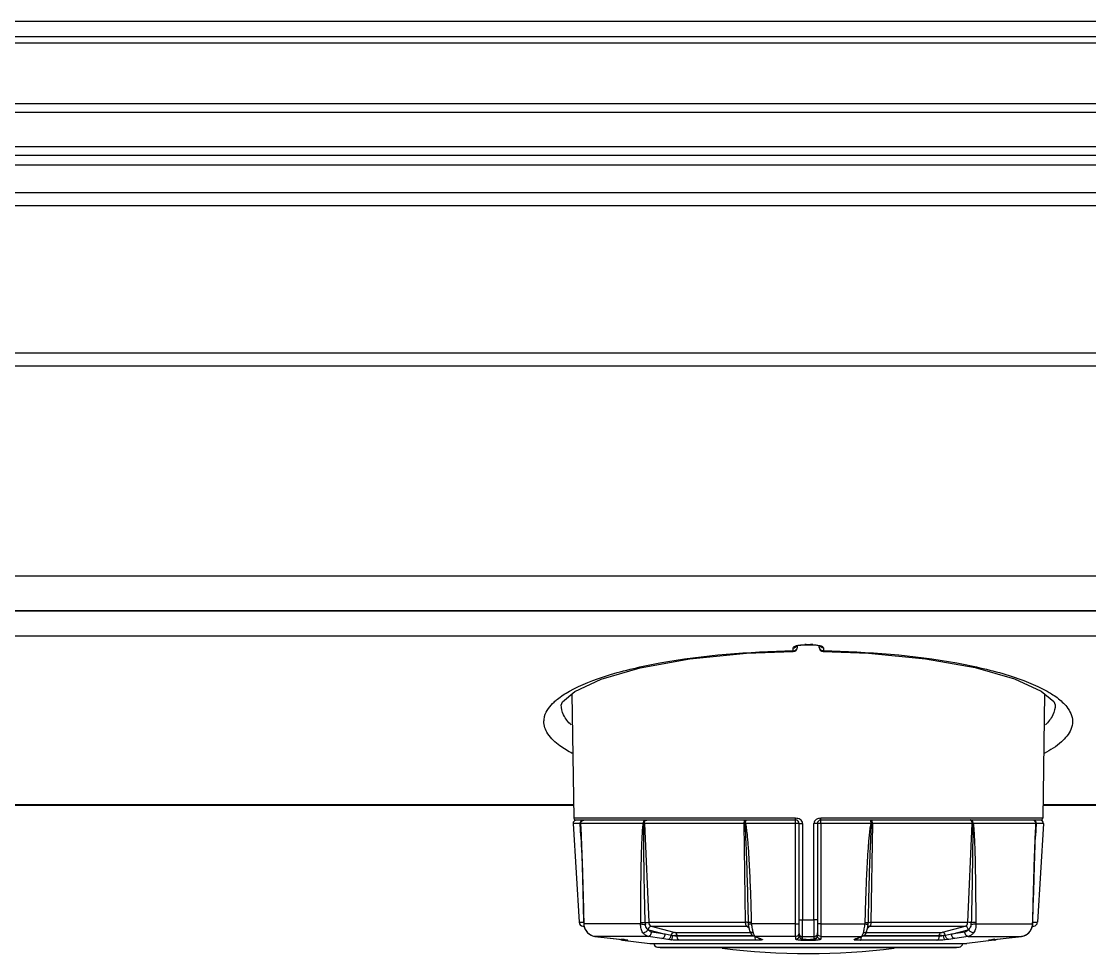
# Model space of a CAD drawing. Header units: millimetres. Extents: x -1686 to 4120, y -1850 to 2563.
# Drawn here: x 464.5 to 587.9, y -1829 to -1721.4 of the extents above; entities that cross this region are included whole.
import ezdxf

# ---------------------------------------------------------------- set-up
doc = ezdxf.new("R2010")
doc.units = ezdxf.units.MM
doc.header["$LTSCALE"] = 65.395
doc.layers.get('0').update_dxf_attribs({"linetype": 'CONTINUOUS'})
doc.layers.add('ASSI', color=7, linetype='CONTINUOUS')
doc.layers.add('GEOM', color=7, linetype='CONTINUOUS')

msp = doc.modelspace()

# ---------------------------------------------------------------- linework, layer by layer
at = {"linetype": 'Continuous'}
for p, q in [((62.98, -1723.84), (787.78, -1723.84)), ((47.69, -1741.1), (805.88, -1741.1)), ((47.78, -1742.6), (805.78, -1742.6)), ((47.78, -1759.6), (805.78, -1759.6)), ((47.78, -1761.1), (805.78, -1761.1)), ((805.28, -1785.4), (48.28, -1785.4)), ((805.28, -1789.4), (48.28, -1789.4))]:
    msp.add_line(p, q, dxfattribs=at)
at = {"layer": 'ASSI', "linetype": 'Continuous'}
for p, q in [((537.97, -1828.23), (538.28, -1828.27)), ((572.79, -1828.23), (572.48, -1828.27))]:
    msp.add_line(p, q, dxfattribs=at)
msp.add_arc((555.38, -1748.98), 80, 262.8664, 277.1336, dxfattribs=at)
at = {"layer": 'GEOM', "linetype": 'Continuous'}
for p, q in [((853.88, -1721.35), (35.08, -1721.35)), ((853.88, -1723.15), (35.08, -1723.15)), ((102.53, -1730.85), (768.32, -1730.85)), ((102.53, -1731.85), (768.32, -1731.85)), ((768.32, -1735.85), (102.53, -1735.85)), ((768.32, -1736.85), (102.53, -1736.85)), ((768.32, -1737.95), (102.53, -1737.95)), ((806.39, -1789.44), (47.17, -1789.44)), ((729.38, -1792.31), (121.38, -1792.31)), ((554.99, -1793.32), (555.13, -1793.32)), ((555.13, -1793.3), (555.63, -1793.3)), ((555.13, -1793.3), (555.13, -1793.32)), ((555.13, -1793.32), (555.63, -1793.32)), ((555.63, -1793.3), (555.63, -1793.32)), ((553.63, -1794.02), (553.63, -1793.68)), ((554.01, -1793.47), (554.19, -1793.41)), ((554.01, -1793.48), (554.01, -1793.47)), ((554.13, -1793.59), (554.13, -1793.43)), ((556.63, -1793.59), (556.63, -1793.38)), ((557.13, -1793.68), (557.13, -1794.02)), ((528.09, -1798.99), (528.3, -1813.35)), ((582.67, -1799), (582.46, -1813.35)), ((528.27, -1811.79), (452.49, -1811.79)), ((661.16, -1811.79), (582.49, -1811.79)), ((528.27, -1811.89), (452.48, -1811.89)), ((661.16, -1811.89), (582.48, -1811.89)), ((529.06, -1813.97), (528.23, -1813.97)), ((528.23, -1813.97), (528.93, -1825.36)), ((553.92, -1813.35), (528.3, -1813.35)), ((553.93, -1813.55), (528.5, -1813.55)), ((529.14, -1815.42), (529.06, -1813.97)), ((536.33, -1813.96), (529.08, -1813.96)), ((547.97, -1813.97), (536.47, -1813.97)), ((536.47, -1813.97), (536.96, -1825.36)), ((548.15, -1825.36), (547.97, -1813.97)), ((553.91, -1813.96), (548.13, -1813.96)), ((553.91, -1825.54), (553.91, -1813.96)), ((554.33, -1826.91), (554.33, -1813.95)), ((554.72, -1813.96), (554.72, -1825.08)), ((556.04, -1825.08), (556.04, -1813.96)), ((556.43, -1813.95), (556.43, -1826.91)), ((582.26, -1813.55), (556.83, -1813.55)), ((582.46, -1813.35), (556.84, -1813.35)), ((562.63, -1813.96), (556.85, -1813.96)), ((556.85, -1813.96), (556.85, -1825.54)), ((562.79, -1813.97), (562.6, -1825.36)), ((574.29, -1813.97), (562.79, -1813.97)), ((573.8, -1825.36), (574.29, -1813.97)), ((581.67, -1813.96), (574.42, -1813.96)), ((581.7, -1813.97), (581.61, -1815.42)), ((582.53, -1813.97), (581.7, -1813.97)), ((582.53, -1813.97), (581.83, -1825.36)), ((581.31, -1825.39), (581.36, -1823.54)), ((528.93, -1825.36), (529.44, -1825.36)), ((529.46, -1825.37), (529.44, -1825.37)), ((529.44, -1825.37), (529.45, -1825.52)), ((536.96, -1825.36), (548.15, -1825.36)), ((554.72, -1825.08), (555.38, -1825.08)), ((555.38, -1825.08), (556.04, -1825.08)), ((562.6, -1825.36), (573.8, -1825.36)), ((581.3, -1825.37), (581.31, -1825.37)), ((581.31, -1825.36), (581.83, -1825.36)), ((581.31, -1825.53), (581.31, -1825.39)), ((529.34, -1825.82), (529.5, -1825.82)), ((529.34, -1825.82), (529.51, -1825.85)), ((529.45, -1825.52), (529.45, -1825.57)), ((529.47, -1825.54), (529.45, -1825.57)), ((536.03, -1825.54), (529.47, -1825.54)), ((529.51, -1825.85), (529.54, -1825.94)), ((529.59, -1826.1), (529.59, -1826.11)), ((529.76, -1826.4), (529.9, -1826.56)), ((529.92, -1826.57), (529.9, -1826.56)), ((536.92, -1826.22), (538.86, -1826.72)), ((537.25, -1825.82), (548.25, -1825.82)), ((537.25, -1825.82), (539.87, -1826.51)), ((538.86, -1826.72), (537.3, -1826.48)), ((540.01, -1826.53), (548.68, -1826.53)), ((548.41, -1825.93), (548.25, -1825.82)), ((548.43, -1825.95), (548.41, -1825.93)), ((548.5, -1826), (548.43, -1825.95)), ((548.45, -1825.61), (548.49, -1825.82)), ((548.47, -1825.89), (548.47, -1825.89)), ((548.47, -1825.89), (548.51, -1825.93)), ((548.49, -1825.82), (548.51, -1825.92)), ((548.49, -1825.82), (548.49, -1825.82)), ((548.54, -1826.02), (548.5, -1826)), ((548.52, -1825.94), (548.53, -1825.95)), ((548.61, -1826.34), (548.61, -1826.34)), ((553.91, -1825.54), (548.82, -1825.54)), ((556.85, -1825.54), (561.94, -1825.54)), ((562.08, -1826.53), (570.75, -1826.53)), ((562.15, -1826.34), (562.15, -1826.34)), ((562.28, -1825.98), (562.22, -1826.02)), ((562.25, -1825.93), (562.27, -1825.81)), ((562.27, -1825.81), (562.31, -1825.61)), ((562.27, -1825.82), (562.27, -1825.81)), ((562.33, -1825.95), (562.28, -1825.98)), ((562.29, -1825.89), (562.29, -1825.89)), ((562.35, -1825.93), (562.33, -1825.95)), ((562.5, -1825.82), (562.35, -1825.93)), ((562.5, -1825.82), (573.51, -1825.82)), ((570.89, -1826.51), (573.51, -1825.82)), ((571.9, -1826.72), (573.84, -1826.22)), ((573.46, -1826.48), (571.9, -1826.72)), ((574.73, -1825.54), (581.29, -1825.54)), ((580.64, -1826.74), (580.86, -1826.56)), ((580.84, -1826.57), (580.86, -1826.56)), ((580.86, -1826.56), (580.99, -1826.4)), ((581.42, -1825.82), (581.25, -1825.85)), ((581.26, -1825.82), (581.42, -1825.82)), ((581.29, -1825.54), (581.31, -1825.57)), ((581.31, -1825.57), (581.31, -1825.53)), ((536.9, -1826.98), (530.75, -1826.98)), ((530.75, -1826.98), (530.75, -1826.98)), ((530.75, -1826.98), (532.89, -1827.22)), ((532.89, -1827.22), (532.89, -1827.22)), ((532.89, -1827.22), (533.83, -1827.33)), ((533.83, -1827.33), (533.83, -1827.33)), ((534.53, -1827.44), (533.92, -1827.44)), ((533.92, -1827.44), (537.08, -1827.79)), ((534.16, -1827.37), (534.23, -1827.38)), ((534.25, -1827.38), (534.23, -1827.38)), ((534.23, -1827.38), (534.32, -1827.39)), ((534.23, -1827.38), (534.25, -1827.38)), ((534.32, -1827.39), (534.38, -1827.4)), ((534.38, -1827.4), (534.43, -1827.41)), ((534.43, -1827.41), (534.46, -1827.41)), ((534.46, -1827.41), (534.48, -1827.42)), ((538.47, -1827.22), (536.9, -1826.98)), ((537.08, -1827.79), (573.68, -1827.79)), ((539.16, -1827.33), (538.47, -1827.22)), ((539.54, -1826.87), (538.86, -1826.72)), ((540.24, -1826.9), (548.98, -1826.9)), ((540.24, -1826.9), (540.24, -1826.97)), ((549.13, -1826.97), (540.24, -1826.97)), ((549.36, -1827.44), (540.55, -1827.44)), ((549.23, -1826.98), (549.05, -1826.94)), ((549.62, -1827.18), (549.05, -1826.94)), ((553.93, -1826.98), (549.23, -1826.98)), ((549.23, -1826.98), (549.52, -1827.1)), ((549.52, -1827.1), (549.63, -1827.15)), ((549.8, -1827.22), (549.62, -1827.18)), ((549.62, -1827.18), (549.79, -1827.26)), ((549.63, -1827.15), (549.8, -1827.22)), ((549.79, -1827.26), (549.86, -1827.29)), ((550.05, -1827.33), (549.86, -1827.29)), ((553.93, -1827.31), (553.93, -1826.98)), ((554.73, -1827.3), (554.73, -1827.04)), ((554.74, -1827.33), (554.85, -1827.34)), ((556.03, -1827.04), (556.03, -1827.3)), ((556.11, -1827.3), (556.21, -1827.26)), ((556.83, -1826.98), (561.53, -1826.98)), ((556.83, -1826.98), (556.83, -1827.31)), ((560.71, -1827.33), (560.89, -1827.29)), ((560.89, -1827.29), (561.07, -1827.22)), ((560.96, -1827.22), (561.13, -1827.15)), ((560.96, -1827.22), (561.14, -1827.18)), ((561.07, -1827.22), (561.71, -1826.94)), ((561.13, -1827.15), (561.24, -1827.1)), ((561.24, -1827.1), (561.53, -1826.98)), ((570.21, -1827.44), (561.39, -1827.44)), ((561.53, -1826.98), (561.71, -1826.94)), ((570.52, -1826.97), (561.63, -1826.97)), ((561.78, -1826.9), (570.52, -1826.9)), ((570.52, -1826.97), (570.52, -1826.9)), ((571.9, -1826.72), (571.21, -1826.87)), ((572.29, -1827.22), (571.6, -1827.33)), ((573.86, -1826.98), (572.29, -1827.22)), ((576.84, -1827.44), (573.68, -1827.79)), ((573.86, -1826.98), (580, -1826.98)), ((576.84, -1827.44), (576.22, -1827.44)), ((576.29, -1827.42), (576.28, -1827.42)), ((576.29, -1827.42), (576.3, -1827.41)), ((576.5, -1827.38), (576.59, -1827.37)), ((576.51, -1827.38), (576.53, -1827.38)), ((576.51, -1827.38), (576.52, -1827.38)), ((576.59, -1827.37), (576.83, -1827.34)), ((576.83, -1827.34), (577.87, -1827.22)), ((576.93, -1827.33), (577.87, -1827.22)), ((576.93, -1827.33), (576.93, -1827.33)), ((577.87, -1827.22), (580.01, -1826.98)), ((577.87, -1827.22), (580, -1826.98)), ((577.87, -1827.22), (577.87, -1827.22)), ((580, -1826.98), (580.01, -1826.98)), ((580.46, -1826.83), (580.64, -1826.74)), ((537.97, -1828.23), (572.79, -1828.23)), ((538.28, -1828.27), (572.48, -1828.27)), ((538.28, -1828.27), (538.41, -1828.28)), ((572.35, -1828.28), (538.41, -1828.28)), ((572.48, -1828.27), (572.35, -1828.28))]:
    msp.add_line(p, q, dxfattribs=at)
for points in [[(554.19, -1793.41), (554.54, -1793.35), (554.99, -1793.32)], [(555.63, -1793.32), (556.07, -1793.34), (556.42, -1793.38)], [(526.86, -1800.28), (527.02, -1799.9), (528.42, -1798.71), (531.48, -1797.29), (535.99, -1795.99), (541.69, -1794.96), (548.26, -1794.3), (553.64, -1794.09)], [(556.42, -1793.38), (556.67, -1793.44), (556.72, -1793.46)], [(557.12, -1794.09), (562.32, -1794.29), (568.91, -1794.94), (574.64, -1795.96), (579.18, -1797.25), (582.28, -1798.67), (583.73, -1799.88), (583.9, -1800.27)], [(529.09, -1814.33), (529.14, -1815.22), (529.18, -1816.41), (529.23, -1817.63), (529.27, -1818.91), (529.31, -1820.3), (529.35, -1821.82), (529.4, -1823.53), (529.44, -1825.37)], [(581.36, -1823.54), (581.41, -1821.83), (581.45, -1820.3), (581.49, -1818.92), (581.53, -1817.63), (581.57, -1816.41), (581.62, -1815.22), (581.67, -1814.33)], [(529.45, -1825.57), (529.48, -1825.78), (529.59, -1826.1), (529.76, -1826.4)], [(529.59, -1826.11), (529.77, -1826.4), (529.9, -1826.56)], [(529.9, -1826.56), (530.12, -1826.74), (530.3, -1826.83)], [(529.92, -1826.57), (530.11, -1826.74), (530.48, -1826.92), (530.75, -1826.98)], [(548.51, -1825.92), (548.57, -1826.18), (548.61, -1826.34)], [(548.61, -1826.34), (548.66, -1826.48), (548.75, -1826.67), (548.87, -1826.83), (549.05, -1826.94)], [(561.71, -1826.94), (561.88, -1826.83), (562.01, -1826.68), (562.1, -1826.49), (562.15, -1826.34)], [(562.15, -1826.34), (562.18, -1826.19), (562.25, -1825.93)], [(562.24, -1825.93), (562.23, -1825.95), (562.24, -1825.94)], [(562.24, -1825.94), (562.28, -1825.9), (562.29, -1825.89)], [(580.99, -1826.4), (581.17, -1826.11), (581.27, -1825.79), (581.31, -1825.57)], [(581.09, -1826.25), (581.17, -1826.1), (581.22, -1825.94)], [(530.75, -1826.98), (533.92, -1827.34), (534.16, -1827.37)], [(554.33, -1826.9), (554.35, -1827.04), (554.43, -1827.17), (554.53, -1827.26), (554.64, -1827.3), (554.74, -1827.33)], [(554.85, -1827.34), (555, -1827.35), (555.17, -1827.36), (555.37, -1827.37), (555.57, -1827.36), (555.74, -1827.36), (555.89, -1827.34)], [(555.89, -1827.34), (556.01, -1827.33), (556.11, -1827.3)], [(556.21, -1827.26), (556.32, -1827.18), (556.4, -1827.05), (556.43, -1826.9)], [(576.28, -1827.42), (576.28, -1827.42), (576.29, -1827.42), (576.32, -1827.41), (576.37, -1827.4)], [(576.37, -1827.4), (576.43, -1827.39), (576.5, -1827.38)], [(580.01, -1826.98), (580.27, -1826.92), (580.64, -1826.74)]]:
    msp.add_lwpolyline(points, dxfattribs=at)
for centre, radius, start, end in [((555.13, -1799.3), 6, 89.9982, 91.5159), ((555.63, -1799.24), 5.94, 87.3885, 90.0092), ((553.63, -1793.59), 0.5, 270.8939, 360), ((557.13, -1793.59), 0.5, 180, 269.1058), ((528.63, -1813.95), 0.4, 90, 183.5), ((528.5, -1813.35), 0.2, 180.84, 270), ((481.76, -1817.05), 47.41, 3.3537, 3.725), ((529.47, -1813.92), 0.369, 90.0072, 93.8752), ((536.47, -1809.67), 4.31, 269.1514, 269.9029), ((536.63, -1813.67), 0.122, 90.0198, 96.3934), ((536.76, -1813.79), 0.238, 120.0018, 121.7723), ((547.97, -1808.5), 5.47, 270.0395, 270.7491), ((549.86, -1823.62), 9.81, 100.18, 100.7042), ((553.93, -1813.95), 0.4, 0, 90), ((556.83, -1813.95), 0.4, 90, 180), ((560.87, -1823.76), 9.96, 79.2993, 79.8157), ((562.79, -1808.51), 5.47, 269.2508, 269.9608), ((574, -1813.79), 0.238, 58.2278, 59.9982), ((574.13, -1813.67), 0.122, 83.6083, 89.9812), ((574.29, -1809.67), 4.31, 270.0975, 270.8485), ((581.29, -1813.92), 0.369, 86.1248, 89.9928), ((629, -1817.05), 47.41, 176.2749, 176.6463), ((582.13, -1813.95), 0.4, 356.5, 90), ((582.26, -1813.35), 0.2, 270, 359.16), ((529.43, -1825.33), 0.5, 183.5, 259.5), ((533.25, -1825.28), 3.79, 181.4209, 182.7431), ((538.49, -1825.31), 1.93, 181.7515, 188.862), ((550.65, -1825.33), 2.21, 181.1093, 187.3062), ((560.1, -1825.33), 2.22, 352.701, 358.8839), ((572.27, -1825.31), 1.94, 351.1461, 358.2413), ((577.51, -1825.28), 3.78, 357.3126, 358.5793), ((581.33, -1825.33), 0.5, 280.5, 356.5), ((534.57, -1825.21), 5.11, 182.757, 183.7233), ((530.97, -1825.47), 1.5, 182.798, 183.5433), ((530.99, -1825.52), 1.5, 223.9552, 224.6058), ((530.94, -1825.56), 1.43, 224.6086, 236.9445), ((537.04, -1825.75), 0.477, 252.5046, 255.3146), ((548.26, -1826.18), 0.36, 57.3375, 66.6044), ((548.26, -1826.18), 0.362, 54.3906, 57.3393), ((562.5, -1826.18), 0.362, 122.8758, 125.6098), ((562.5, -1826.18), 0.361, 113.3967, 122.8776), ((573.72, -1825.75), 0.477, 284.687, 287.496), ((579.82, -1825.56), 1.43, 302.8366, 315.3918), ((579.78, -1825.52), 1.49, 315.3886, 316.0392), ((576.25, -1825.21), 5.05, 356.2715, 357.2923), ((579.79, -1825.47), 1.5, 356.4607, 357.2024), ((530.92, -1825.59), 1.4, 236.9827, 250.6584), ((530.91, -1825.6), 1.38, 250.7112, 263.3865), ((533.98, -1826.94), 0.5, 227.6271, 263.661), ((530.96, -1852.32), 25.16, 82.7732, 83.4402), ((531.99, -1844.06), 16.83, 82.3474, 82.7374), ((534.59, -1826.97), 0.476, 250.8506, 263.4182), ((538.03, -1827.74), 0.5, 186.1335, 263), ((540.4, -1881.72), 54.82, 90.1728, 90.6826), ((536.28, -1858.74), 34.29, 66.5523, 66.78), ((536.6, -1858.01), 33.5, 66.3189, 66.5509), ((554.35, -1826.91), 0.0247, 180.0347, 187.3885), ((555.38, -2075.71), 248.67, 89.8502, 90.1498), ((556.4, -1826.91), 0.0247, 351.5787, 0.0044), ((574.16, -1858.01), 33.5, 113.4491, 113.6811), ((574.48, -1858.74), 34.29, 113.22, 113.4477), ((570.41, -1873.69), 46.79, 89.2736, 89.8709), ((572.73, -1827.74), 0.5, 277, 353.8665), ((576.17, -1826.97), 0.476, 276.582, 289.1746), ((578.77, -1844.04), 16.81, 97.037, 97.662), ((579.76, -1851.94), 24.78, 96.5501, 97.0694), ((576.78, -1826.94), 0.5, 276.339, 312.3729), ((579.84, -1825.6), 1.38, 276.6125, 289.0187), ((579.84, -1825.59), 1.4, 289.0707, 302.796)]:
    msp.add_arc(centre, radius, start, end, dxfattribs=at)
for points, knots in [([(554.13, -1793.4), (554.19, -1793.38), (554.47, -1793.33), (554.75, -1793.31), (554.97, -1793.3)], [0, 0, 0, 0, 0.224751, 1, 1, 1, 1]), ([(527.81, -1798.68), (529.18, -1797.9), (532.63, -1796.6), (541.22, -1794.65), (548.48, -1794.1), (553.63, -1794.02)], [0, 0, 0, 0, 0.179214, 0.414572, 1, 1, 1, 1]), ([(553.63, -1793.68), (553.63, -1793.61), (553.82, -1793.47), (554, -1793.42), (554.13, -1793.4)], [0, 0, 0, 0, 0.34327, 1, 1, 1, 1]), ([(553.63, -1794.02), (553.76, -1794.02), (554.02, -1793.92), (554.13, -1793.66), (554.13, -1793.54)], [0, 0, 0, 0, 0.506129, 1, 1, 1, 1]), ([(553.64, -1794.09), (553.63, -1794.09), (553.64, -1794.05), (553.63, -1794.04), (553.63, -1794.02)], [0, 0, 0, 0, 0.255909, 1, 1, 1, 1]), ([(556.63, -1793.4), (556.68, -1793.41), (556.84, -1793.45), (556.99, -1793.5), (557.08, -1793.58)], [0, 0, 0, 0, 0.316989, 1, 1, 1, 1]), ([(557.13, -1794.02), (557, -1794.02), (556.74, -1793.92), (556.63, -1793.66), (556.63, -1793.54)], [0, 0, 0, 0, 0.506129, 1, 1, 1, 1]), ([(557.13, -1794.07), (557.12, -1794.08), (557.12, -1794.08), (557.12, -1794.09), (557.12, -1794.09)], [0, 0, 0, 0, 0.731931, 1, 1, 1, 1]), ([(557.13, -1794.02), (557.13, -1794.03), (557.13, -1794.05), (557.13, -1794.07), (557.13, -1794.07)], [0, 0, 0, 0, 0.591717, 1, 1, 1, 1]), ([(557.13, -1794.02), (562.28, -1794.1), (569.54, -1794.65), (578.13, -1796.6), (581.57, -1797.9), (582.95, -1798.68)], [0, 0, 0, 0, 0.585386, 0.820752, 1, 1, 1, 1]), ([(526.04, -1799.93), (526.16, -1799.82), (526.71, -1799.35), (527.32, -1798.95), (527.81, -1798.68)], [0, 0, 0, 0, 0.225147, 1, 1, 1, 1]), ([(582.95, -1798.68), (583.12, -1798.77), (583.74, -1799.14), (584.33, -1799.57), (584.71, -1799.93)], [0, 0, 0, 0, 0.275861, 1, 1, 1, 1]), ([(524.86, -1802.15), (524.87, -1801.96), (524.99, -1801.1), (525.56, -1800.38), (526.04, -1799.93)], [0, 0, 0, 0, 0.221528, 1, 1, 1, 1]), ([(528, -1802.58), (527.66, -1802.24), (527.09, -1801.54), (526.86, -1800.65), (526.86, -1800.25)], [0, 0, 0, 0, 0.5442, 1, 1, 1, 1]), ([(583.9, -1800.25), (583.9, -1800.65), (583.67, -1801.54), (583.1, -1802.24), (582.76, -1802.58)], [0, 0, 0, 0, 0.455802, 1, 1, 1, 1]), ([(584.71, -1799.93), (584.9, -1800.1), (585.48, -1800.71), (585.89, -1801.55), (585.9, -1802.15)], [0, 0, 0, 0, 0.292713, 1, 1, 1, 1]), ([(528.14, -1805.87), (527.65, -1805.61), (526.6, -1804.97), (525.29, -1803.81), (524.85, -1802.65), (524.86, -1802.15)], [0, 0, 0, 0, 0.326634, 0.70837, 1, 1, 1, 1]), ([(585.9, -1802.15), (585.9, -1802.47), (585.69, -1803.4), (584.52, -1804.75), (583.33, -1805.49), (582.62, -1805.87)], [0, 0, 0, 0, 0.189451, 0.533695, 1, 1, 1, 1]), ([(529.06, -1813.97), (529.06, -1813.92), (529.07, -1813.81), (529.16, -1813.67), (529.29, -1813.57), (529.39, -1813.55), (529.45, -1813.55)], [0, 0, 0, 0, 0.253542, 0.505147, 0.753699, 1, 1, 1, 1]), ([(529.07, -1813.97), (529.07, -1813.97), (529.07, -1813.97), (529.06, -1813.97), (529.06, -1813.97)], [0, 0, 0, 0, 0.141496, 1, 1, 1, 1]), ([(529.07, -1813.97), (529.07, -1813.89), (529.11, -1813.73), (529.24, -1813.62), (529.31, -1813.58)], [0, 0, 0, 0, 0.500361, 1, 1, 1, 1]), ([(529.08, -1813.96), (529.08, -1813.96), (529.08, -1813.96), (529.07, -1813.97), (529.07, -1813.97)], [0, 0, 0, 0, 0.306284, 1, 1, 1, 1]), ([(529.08, -1813.96), (529.08, -1813.86), (529.15, -1813.65), (529.35, -1813.56), (529.45, -1813.55)], [0, 0, 0, 0, 0.505498, 1, 1, 1, 1]), ([(536.04, -1825.37), (536.04, -1824.42), (536.05, -1822.99), (536.06, -1821.08), (536.08, -1819.65), (536.11, -1818.23), (536.15, -1817.04), (536.18, -1816.09), (536.21, -1815.37), (536.26, -1814.66), (536.3, -1814.19), (536.33, -1813.96)], [0, 0, 0, 0, 0.25031, 0.375442, 0.500552, 0.625629, 0.750651, 0.813128, 0.875561, 0.937912, 1, 1, 1, 1]), ([(536.33, -1813.96), (536.33, -1813.91), (536.35, -1813.8), (536.4, -1813.67), (536.5, -1813.58), (536.58, -1813.55), (536.62, -1813.55)], [0, 0, 0, 0, 0.288695, 0.556836, 0.791847, 1, 1, 1, 1]), ([(536.41, -1813.97), (536.4, -1813.97), (536.38, -1813.97), (536.35, -1813.96), (536.33, -1813.96)], [0, 0, 0, 0, 0.263638, 1, 1, 1, 1]), ([(536.55, -1825.37), (536.53, -1824.42), (536.49, -1822.52), (536.44, -1820.15), (536.41, -1818.25), (536.4, -1816.82), (536.39, -1815.63), (536.39, -1814.69), (536.4, -1814.21), (536.41, -1813.97)], [0, 0, 0, 0, 0.250116, 0.500199, 0.625221, 0.750222, 0.875183, 0.93763, 1, 1, 1, 1]), ([(536.41, -1813.97), (536.41, -1813.92), (536.41, -1813.82), (536.46, -1813.67), (536.55, -1813.56), (536.62, -1813.55)], [0, 0, 0, 0, 0.310015, 0.593315, 1, 1, 1, 1]), ([(536.47, -1813.97), (536.46, -1813.93), (536.47, -1813.79), (536.54, -1813.64), (536.63, -1813.58)], [0, 0, 0, 0, 0.279091, 1, 1, 1, 1]), ([(536.64, -1813.58), (536.65, -1813.57), (536.68, -1813.56), (536.72, -1813.55), (536.74, -1813.55)], [0, 0, 0, 0, 0.25938, 1, 1, 1, 1]), ([(547.97, -1813.97), (547.97, -1813.87), (547.98, -1813.76), (548.02, -1813.63), (548.04, -1813.58), (548.06, -1813.55), (548.08, -1813.55)], [0, 0, 0, 0, 0.660034, 0.783004, 0.880433, 1, 1, 1, 1]), ([(548.04, -1813.97), (548.04, -1813.9), (548.05, -1813.76), (548.11, -1813.62), (548.15, -1813.58)], [0, 0, 0, 0, 0.570481, 1, 1, 1, 1]), ([(548.04, -1813.97), (548.07, -1814.21), (548.1, -1814.69), (548.15, -1815.63), (548.2, -1816.82), (548.26, -1818.25), (548.31, -1820.15), (548.38, -1822.52), (548.42, -1824.42), (548.44, -1825.37)], [0, 0, 0, 0, 0.062519, 0.125032, 0.250045, 0.375048, 0.500046, 0.750028, 1, 1, 1, 1]), ([(548.13, -1813.96), (548.13, -1813.88), (548.14, -1813.78), (548.16, -1813.65), (548.18, -1813.6), (548.19, -1813.58)], [0, 0, 0, 0, 0.588096, 0.82492, 1, 1, 1, 1]), ([(548.13, -1813.96), (548.18, -1814.19), (548.25, -1814.66), (548.33, -1815.37), (548.39, -1816.09), (548.46, -1817.04), (548.53, -1818.23), (548.6, -1819.65), (548.67, -1821.08), (548.74, -1822.99), (548.78, -1824.42), (548.8, -1825.37)], [0, 0, 0, 0, 0.062467, 0.124966, 0.18747, 0.249975, 0.374983, 0.49999, 0.624996, 0.749999, 1, 1, 1, 1]), ([(548.15, -1813.58), (548.15, -1813.58), (548.17, -1813.56), (548.2, -1813.55), (548.22, -1813.55)], [0, 0, 0, 0, 0.281711, 1, 1, 1, 1]), ([(548.19, -1813.58), (548.2, -1813.58), (548.2, -1813.57), (548.22, -1813.56), (548.22, -1813.55)], [0, 0, 0, 0, 0.298799, 1, 1, 1, 1]), ([(553.91, -1813.96), (553.91, -1813.91), (553.91, -1813.83), (553.91, -1813.74), (553.91, -1813.67), (553.92, -1813.62), (553.92, -1813.58), (553.92, -1813.57), (553.93, -1813.55), (553.93, -1813.55)], [0, 0, 0, 0, 0.379524, 0.551682, 0.702937, 0.827453, 0.920299, 0.978097, 1, 1, 1, 1]), ([(554.33, -1813.95), (554.33, -1813.95), (554.33, -1813.95), (554.32, -1813.95), (554.31, -1813.95), (554.29, -1813.95), (554.25, -1813.96), (554.2, -1813.96), (554.14, -1813.96), (554.04, -1813.96), (553.96, -1813.96), (553.91, -1813.96)], [0, 0, 0, 0, 0.005241, 0.019964, 0.04418, 0.077728, 0.171248, 0.296746, 0.448956, 0.621715, 1, 1, 1, 1]), ([(554.72, -1813.96), (554.72, -1813.86), (554.66, -1813.68), (554.46, -1813.48), (554.2, -1813.37), (554.01, -1813.35), (553.92, -1813.35)], [0, 0, 0, 0, 0.248673, 0.498719, 0.749065, 1, 1, 1, 1]), ([(553.93, -1813.55), (553.93, -1813.55), (553.93, -1813.54), (553.92, -1813.53), (553.92, -1813.51), (553.92, -1813.48), (553.92, -1813.42), (553.92, -1813.38), (553.92, -1813.35)], [0, 0, 0, 0, 0.021788, 0.079304, 0.171935, 0.29583, 0.619018, 1, 1, 1, 1]), ([(554.33, -1813.95), (554.33, -1813.95), (554.33, -1813.95), (554.34, -1813.95), (554.35, -1813.95), (554.37, -1813.95), (554.4, -1813.95), (554.45, -1813.95), (554.5, -1813.96), (554.6, -1813.96), (554.67, -1813.96), (554.72, -1813.96)], [0, 0, 0, 0, 0.005022, 0.019417, 0.043119, 0.075969, 0.167966, 0.291715, 0.442779, 0.615656, 1, 1, 1, 1]), ([(556.84, -1813.35), (556.74, -1813.35), (556.56, -1813.37), (556.3, -1813.48), (556.1, -1813.68), (556.04, -1813.86), (556.04, -1813.96)], [0, 0, 0, 0, 0.250936, 0.501282, 0.751327, 1, 1, 1, 1]), ([(556.43, -1813.95), (556.43, -1813.95), (556.43, -1813.95), (556.42, -1813.95), (556.41, -1813.95), (556.39, -1813.95), (556.36, -1813.95), (556.31, -1813.95), (556.25, -1813.96), (556.16, -1813.96), (556.09, -1813.96), (556.04, -1813.96)], [0, 0, 0, 0, 0.005022, 0.019417, 0.043119, 0.075969, 0.167966, 0.291715, 0.442779, 0.615656, 1, 1, 1, 1]), ([(556.85, -1813.96), (556.8, -1813.96), (556.72, -1813.96), (556.62, -1813.96), (556.56, -1813.96), (556.51, -1813.96), (556.47, -1813.95), (556.45, -1813.95), (556.44, -1813.95), (556.43, -1813.95), (556.43, -1813.95), (556.43, -1813.95)], [0, 0, 0, 0, 0.378285, 0.551044, 0.703254, 0.828752, 0.922272, 0.95582, 0.980036, 0.994759, 1, 1, 1, 1]), ([(556.83, -1813.55), (556.83, -1813.55), (556.83, -1813.54), (556.83, -1813.53), (556.84, -1813.51), (556.84, -1813.48), (556.84, -1813.42), (556.84, -1813.38), (556.84, -1813.35)], [0, 0, 0, 0, 0.021772, 0.0793, 0.171969, 0.295836, 0.61905, 1, 1, 1, 1]), ([(556.85, -1813.96), (556.85, -1813.91), (556.85, -1813.83), (556.85, -1813.74), (556.85, -1813.67), (556.84, -1813.62), (556.84, -1813.58), (556.83, -1813.57), (556.83, -1813.55), (556.83, -1813.55)], [0, 0, 0, 0, 0.379524, 0.551682, 0.702937, 0.827453, 0.920299, 0.978097, 1, 1, 1, 1]), ([(561.96, -1825.37), (561.98, -1824.42), (562.02, -1822.99), (562.09, -1821.08), (562.15, -1819.65), (562.23, -1818.23), (562.3, -1817.04), (562.37, -1816.09), (562.43, -1815.37), (562.51, -1814.66), (562.58, -1814.19), (562.63, -1813.96)], [0, 0, 0, 0, 0.250001, 0.375004, 0.50001, 0.625017, 0.750025, 0.81253, 0.875034, 0.937534, 1, 1, 1, 1]), ([(562.32, -1825.37), (562.34, -1824.42), (562.38, -1822.52), (562.44, -1820.15), (562.5, -1818.25), (562.55, -1816.82), (562.61, -1815.63), (562.66, -1814.69), (562.69, -1814.21), (562.72, -1813.97)], [0, 0, 0, 0, 0.249972, 0.499954, 0.624952, 0.749955, 0.874968, 0.937481, 1, 1, 1, 1]), ([(562.56, -1813.58), (562.56, -1813.58), (562.55, -1813.57), (562.54, -1813.56), (562.53, -1813.55)], [0, 0, 0, 0, 0.298799, 1, 1, 1, 1]), ([(562.61, -1813.58), (562.61, -1813.58), (562.59, -1813.56), (562.56, -1813.55), (562.54, -1813.55)], [0, 0, 0, 0, 0.281712, 1, 1, 1, 1]), ([(562.63, -1813.96), (562.63, -1813.88), (562.62, -1813.78), (562.6, -1813.65), (562.58, -1813.6), (562.56, -1813.58)], [0, 0, 0, 0, 0.588096, 0.82492, 1, 1, 1, 1]), ([(562.72, -1813.97), (562.72, -1813.9), (562.71, -1813.76), (562.65, -1813.62), (562.61, -1813.58)], [0, 0, 0, 0, 0.57048, 1, 1, 1, 1]), ([(562.79, -1813.97), (562.79, -1813.87), (562.78, -1813.76), (562.74, -1813.63), (562.72, -1813.58), (562.69, -1813.55), (562.68, -1813.55)], [0, 0, 0, 0, 0.660034, 0.783004, 0.880433, 1, 1, 1, 1]), ([(574.12, -1813.58), (574.11, -1813.57), (574.08, -1813.56), (574.04, -1813.55), (574.02, -1813.55)], [0, 0, 0, 0, 0.25938, 1, 1, 1, 1]), ([(574.29, -1813.97), (574.3, -1813.93), (574.29, -1813.79), (574.22, -1813.64), (574.13, -1813.58)], [0, 0, 0, 0, 0.279091, 1, 1, 1, 1]), ([(574.42, -1813.96), (574.42, -1813.91), (574.41, -1813.8), (574.35, -1813.67), (574.26, -1813.58), (574.18, -1813.55), (574.14, -1813.55)], [0, 0, 0, 0, 0.288695, 0.556836, 0.791847, 1, 1, 1, 1]), ([(574.35, -1813.97), (574.35, -1813.92), (574.34, -1813.82), (574.3, -1813.67), (574.21, -1813.56), (574.14, -1813.55)], [0, 0, 0, 0, 0.310017, 0.593317, 1, 1, 1, 1]), ([(574.35, -1813.97), (574.36, -1814.21), (574.37, -1814.69), (574.37, -1815.63), (574.36, -1816.82), (574.34, -1818.25), (574.31, -1820.15), (574.27, -1822.52), (574.23, -1824.42), (574.2, -1825.37)], [0, 0, 0, 0, 0.06237, 0.124817, 0.249778, 0.374779, 0.499801, 0.749884, 1, 1, 1, 1]), ([(574.42, -1813.96), (574.42, -1813.96), (574.39, -1813.97), (574.37, -1813.97), (574.35, -1813.97)], [0, 0, 0, 0, 0.235744, 1, 1, 1, 1]), ([(574.42, -1813.96), (574.46, -1814.19), (574.5, -1814.66), (574.54, -1815.37), (574.58, -1816.09), (574.61, -1817.04), (574.65, -1818.23), (574.67, -1819.65), (574.69, -1821.08), (574.71, -1822.99), (574.72, -1824.42), (574.72, -1825.37)], [0, 0, 0, 0, 0.062088, 0.124439, 0.186872, 0.249349, 0.374371, 0.499448, 0.624558, 0.74969, 1, 1, 1, 1]), ([(581.7, -1813.97), (581.7, -1813.92), (581.69, -1813.81), (581.6, -1813.67), (581.47, -1813.57), (581.37, -1813.55), (581.31, -1813.55)], [0, 0, 0, 0, 0.253542, 0.505147, 0.753699, 1, 1, 1, 1]), ([(581.67, -1813.96), (581.68, -1813.86), (581.6, -1813.65), (581.41, -1813.56), (581.31, -1813.55)], [0, 0, 0, 0, 0.505498, 1, 1, 1, 1]), ([(581.69, -1813.97), (581.69, -1813.89), (581.65, -1813.73), (581.52, -1813.62), (581.45, -1813.58)], [0, 0, 0, 0, 0.500361, 1, 1, 1, 1]), ([(581.69, -1813.97), (581.69, -1813.97), (581.68, -1813.97), (581.68, -1813.96), (581.67, -1813.96)], [0, 0, 0, 0, 0.202387, 1, 1, 1, 1]), ([(581.7, -1813.97), (581.7, -1813.97), (581.69, -1813.97), (581.69, -1813.97), (581.69, -1813.97)], [0, 0, 0, 0, 0.358439, 1, 1, 1, 1]), ([(529.11, -1814.44), (529.14, -1814.89), (529.18, -1815.8), (529.25, -1817.62), (529.32, -1819.9), (529.4, -1822.63), (529.44, -1824.46), (529.46, -1825.37)], [0, 0, 0, 0, 0.124534, 0.249428, 0.499503, 0.749722, 1, 1, 1, 1]), ([(581.3, -1825.37), (581.32, -1824.46), (581.36, -1822.65), (581.44, -1819.93), (581.51, -1817.67), (581.58, -1815.86), (581.62, -1814.96), (581.64, -1814.51)], [0, 0, 0, 0, 0.250267, 0.500475, 0.750542, 0.875438, 1, 1, 1, 1]), ([(536.04, -1825.37), (536.08, -1825.37), (536.25, -1825.37), (536.42, -1825.38), (536.55, -1825.37)], [0, 0, 0, 0, 0.213536, 1, 1, 1, 1]), ([(536.55, -1825.37), (536.59, -1825.37), (536.72, -1825.37), (536.86, -1825.36), (536.96, -1825.36)], [0, 0, 0, 0, 0.264401, 1, 1, 1, 1]), ([(536.96, -1825.36), (536.96, -1825.47), (537.01, -1825.66), (537.17, -1825.8), (537.25, -1825.82)], [0, 0, 0, 0, 0.548265, 1, 1, 1, 1]), ([(548.25, -1825.82), (548.24, -1825.81), (548.21, -1825.75), (548.18, -1825.65), (548.16, -1825.52), (548.15, -1825.41), (548.15, -1825.36)], [0, 0, 0, 0, 0.142284, 0.368735, 0.664039, 1, 1, 1, 1]), ([(548.44, -1825.37), (548.42, -1825.37), (548.39, -1825.37), (548.3, -1825.36), (548.21, -1825.36), (548.15, -1825.36)], [0, 0, 0, 0, 0.130403, 0.351916, 1, 1, 1, 1]), ([(548.8, -1825.37), (548.72, -1825.37), (548.6, -1825.37), (548.48, -1825.38), (548.44, -1825.37)], [0, 0, 0, 0, 0.649454, 1, 1, 1, 1]), ([(554.33, -1825.07), (554.33, -1825.07), (554.33, -1825.07), (554.34, -1825.08), (554.35, -1825.08), (554.37, -1825.08), (554.4, -1825.08), (554.45, -1825.08), (554.5, -1825.08), (554.6, -1825.08), (554.67, -1825.08), (554.72, -1825.08)], [0, 0, 0, 0, 0.005025, 0.01942, 0.043121, 0.075969, 0.167963, 0.291708, 0.44277, 0.615646, 1, 1, 1, 1]), ([(554.73, -1827.04), (554.73, -1826.97), (554.73, -1826.76), (554.72, -1826.34), (554.72, -1825.76), (554.72, -1825.32), (554.72, -1825.08)], [0, 0, 0, 0, 0.102701, 0.324979, 0.637727, 1, 1, 1, 1]), ([(556.04, -1825.08), (556.04, -1825.32), (556.04, -1825.76), (556.04, -1826.34), (556.03, -1826.76), (556.03, -1826.97), (556.03, -1827.04)], [0, 0, 0, 0, 0.362273, 0.675021, 0.897299, 1, 1, 1, 1]), ([(556.43, -1825.07), (556.43, -1825.07), (556.43, -1825.07), (556.42, -1825.08), (556.41, -1825.08), (556.39, -1825.08), (556.36, -1825.08), (556.31, -1825.08), (556.25, -1825.08), (556.16, -1825.08), (556.09, -1825.08), (556.04, -1825.08)], [0, 0, 0, 0, 0.005032, 0.019434, 0.04314, 0.075992, 0.167992, 0.291739, 0.442798, 0.615667, 1, 1, 1, 1]), ([(561.96, -1825.37), (562.03, -1825.37), (562.16, -1825.37), (562.28, -1825.38), (562.32, -1825.37)], [0, 0, 0, 0, 0.649403, 1, 1, 1, 1]), ([(562.32, -1825.37), (562.33, -1825.37), (562.37, -1825.37), (562.46, -1825.36), (562.54, -1825.36), (562.6, -1825.36)], [0, 0, 0, 0, 0.130387, 0.351894, 1, 1, 1, 1]), ([(562.6, -1825.36), (562.6, -1825.41), (562.6, -1825.52), (562.58, -1825.65), (562.55, -1825.75), (562.52, -1825.81), (562.5, -1825.82)], [0, 0, 0, 0, 0.335952, 0.63126, 0.857713, 1, 1, 1, 1]), ([(573.51, -1825.82), (573.59, -1825.8), (573.75, -1825.66), (573.8, -1825.47), (573.8, -1825.36)], [0, 0, 0, 0, 0.45173, 1, 1, 1, 1]), ([(574.2, -1825.37), (574.17, -1825.37), (574.03, -1825.37), (573.9, -1825.36), (573.8, -1825.36)], [0, 0, 0, 0, 0.264406, 1, 1, 1, 1]), ([(574.72, -1825.37), (574.68, -1825.37), (574.51, -1825.37), (574.34, -1825.38), (574.2, -1825.37)], [0, 0, 0, 0, 0.21354, 1, 1, 1, 1]), ([(529.47, -1825.56), (529.48, -1825.75), (529.57, -1826.11), (529.78, -1826.42), (529.91, -1826.55)], [0, 0, 0, 0, 0.501228, 1, 1, 1, 1]), ([(536.29, -1826.57), (536.19, -1826.43), (536.04, -1826.09), (536.02, -1825.73), (536.03, -1825.54)], [0, 0, 0, 0, 0.481303, 1, 1, 1, 1]), ([(536.03, -1825.54), (536.11, -1825.56), (536.3, -1825.59), (536.48, -1825.61), (536.58, -1825.61)], [0, 0, 0, 0, 0.469984, 1, 1, 1, 1]), ([(536.29, -1826.57), (536.34, -1826.57), (536.45, -1826.54), (536.67, -1826.44), (536.82, -1826.31), (536.89, -1826.21)], [0, 0, 0, 0, 0.21699, 0.475011, 1, 1, 1, 1]), ([(536.9, -1826.98), (536.79, -1826.96), (536.55, -1826.86), (536.37, -1826.67), (536.29, -1826.57)], [0, 0, 0, 0, 0.474275, 1, 1, 1, 1]), ([(536.89, -1826.21), (536.85, -1826.18), (536.69, -1826.02), (536.6, -1825.79), (536.58, -1825.61)], [0, 0, 0, 0, 0.23013, 1, 1, 1, 1]), ([(537.3, -1826.48), (537.22, -1826.47), (537.06, -1826.4), (536.94, -1826.28), (536.89, -1826.21)], [0, 0, 0, 0, 0.473678, 1, 1, 1, 1]), ([(536.9, -1826.98), (536.95, -1826.98), (537.05, -1826.95), (537.18, -1826.83), (537.26, -1826.67), (537.29, -1826.54), (537.3, -1826.48)], [0, 0, 0, 0, 0.208918, 0.447389, 0.716072, 1, 1, 1, 1]), ([(536.92, -1826.22), (536.92, -1826.16), (536.95, -1826.06), (537.04, -1825.91), (537.17, -1825.82), (537.25, -1825.82)], [0, 0, 0, 0, 0.283818, 0.555881, 1, 1, 1, 1]), ([(539.54, -1826.87), (539.55, -1826.82), (539.58, -1826.73), (539.68, -1826.58), (539.8, -1826.51), (539.87, -1826.51)], [0, 0, 0, 0, 0.284941, 0.555671, 1, 1, 1, 1]), ([(539.87, -1826.51), (539.88, -1826.51), (539.93, -1826.52), (539.98, -1826.53), (540.01, -1826.53)], [0, 0, 0, 0, 0.228947, 1, 1, 1, 1]), ([(540.24, -1826.9), (540.24, -1826.81), (540.2, -1826.66), (540.08, -1826.55), (540.01, -1826.53)], [0, 0, 0, 0, 0.552797, 1, 1, 1, 1]), ([(548.82, -1825.54), (548.74, -1825.56), (548.63, -1825.58), (548.51, -1825.6), (548.47, -1825.61), (548.45, -1825.61)], [0, 0, 0, 0, 0.672203, 0.889598, 1, 1, 1, 1]), ([(549.01, -1826.57), (548.96, -1826.57), (548.87, -1826.56), (548.75, -1826.51), (548.66, -1826.44), (548.62, -1826.37), (548.61, -1826.34)], [0, 0, 0, 0, 0.288109, 0.550605, 0.784654, 1, 1, 1, 1]), ([(548.82, -1825.54), (548.84, -1825.73), (548.9, -1826.07), (548.97, -1826.41), (549.01, -1826.57)], [0, 0, 0, 0, 0.538452, 1, 1, 1, 1]), ([(549.01, -1826.57), (549.02, -1826.58), (549.04, -1826.65), (549.06, -1826.72), (549.08, -1826.77)], [0, 0, 0, 0, 0.271921, 1, 1, 1, 1]), ([(553.91, -1825.54), (553.96, -1825.54), (554.04, -1825.54), (554.14, -1825.54), (554.2, -1825.54), (554.25, -1825.54), (554.29, -1825.54), (554.31, -1825.54), (554.32, -1825.54), (554.33, -1825.54), (554.33, -1825.54), (554.33, -1825.54)], [0, 0, 0, 0, 0.378203, 0.55107, 0.703261, 0.828652, 0.922277, 0.955785, 0.979999, 0.994746, 1, 1, 1, 1]), ([(553.93, -1826.98), (553.92, -1826.96), (553.92, -1826.91), (553.92, -1826.75), (553.91, -1826.46), (553.91, -1826.04), (553.91, -1825.72), (553.91, -1825.54)], [0, 0, 0, 0, 0.036865, 0.105458, 0.328126, 0.639608, 1, 1, 1, 1]), ([(556.85, -1825.54), (556.8, -1825.54), (556.72, -1825.54), (556.62, -1825.54), (556.56, -1825.54), (556.51, -1825.54), (556.47, -1825.54), (556.45, -1825.54), (556.44, -1825.54), (556.43, -1825.54), (556.43, -1825.54), (556.43, -1825.54)], [0, 0, 0, 0, 0.378187, 0.551049, 0.703238, 0.82863, 0.922259, 0.955771, 0.979989, 0.994741, 1, 1, 1, 1]), ([(556.85, -1825.54), (556.85, -1825.72), (556.85, -1826.04), (556.85, -1826.46), (556.84, -1826.75), (556.84, -1826.91), (556.83, -1826.96), (556.83, -1826.98)], [0, 0, 0, 0, 0.360392, 0.671874, 0.894542, 0.963135, 1, 1, 1, 1]), ([(561.68, -1826.77), (561.69, -1826.75), (561.71, -1826.69), (561.73, -1826.62), (561.75, -1826.57)], [0, 0, 0, 0, 0.227568, 1, 1, 1, 1]), ([(561.75, -1826.57), (561.79, -1826.41), (561.86, -1826.07), (561.92, -1825.73), (561.94, -1825.54)], [0, 0, 0, 0, 0.461552, 1, 1, 1, 1]), ([(561.75, -1826.57), (561.79, -1826.57), (561.88, -1826.56), (562.01, -1826.51), (562.1, -1826.44), (562.14, -1826.37), (562.15, -1826.34)], [0, 0, 0, 0, 0.288104, 0.550601, 0.784654, 1, 1, 1, 1]), ([(561.94, -1825.54), (562.02, -1825.56), (562.13, -1825.58), (562.25, -1825.6), (562.29, -1825.61), (562.31, -1825.61)], [0, 0, 0, 0, 0.672206, 0.889603, 1, 1, 1, 1]), ([(570.52, -1826.9), (570.52, -1826.81), (570.56, -1826.66), (570.68, -1826.55), (570.75, -1826.53)], [0, 0, 0, 0, 0.552798, 1, 1, 1, 1]), ([(570.75, -1826.53), (570.76, -1826.53), (570.8, -1826.53), (570.85, -1826.52), (570.89, -1826.51)], [0, 0, 0, 0, 0.232407, 1, 1, 1, 1]), ([(571.21, -1826.87), (571.21, -1826.82), (571.17, -1826.73), (571.08, -1826.58), (570.96, -1826.51), (570.89, -1826.51)], [0, 0, 0, 0, 0.284939, 0.55567, 1, 1, 1, 1]), ([(573.87, -1826.21), (573.81, -1826.28), (573.7, -1826.4), (573.54, -1826.47), (573.46, -1826.48)], [0, 0, 0, 0, 0.526322, 1, 1, 1, 1]), ([(573.86, -1826.98), (573.81, -1826.98), (573.7, -1826.95), (573.58, -1826.83), (573.49, -1826.67), (573.47, -1826.54), (573.46, -1826.48)], [0, 0, 0, 0, 0.208918, 0.44739, 0.716074, 1, 1, 1, 1]), ([(573.84, -1826.22), (573.84, -1826.16), (573.81, -1826.06), (573.72, -1825.91), (573.59, -1825.82), (573.51, -1825.82)], [0, 0, 0, 0, 0.283818, 0.555881, 1, 1, 1, 1]), ([(574.47, -1826.57), (574.39, -1826.67), (574.21, -1826.86), (573.97, -1826.96), (573.86, -1826.98)], [0, 0, 0, 0, 0.525725, 1, 1, 1, 1]), ([(574.18, -1825.61), (574.17, -1825.67), (574.12, -1825.9), (574, -1826.11), (573.87, -1826.21)], [0, 0, 0, 0, 0.274819, 1, 1, 1, 1]), ([(574.47, -1826.57), (574.42, -1826.57), (574.3, -1826.54), (574.09, -1826.44), (573.94, -1826.31), (573.87, -1826.21)], [0, 0, 0, 0, 0.216987, 0.475007, 1, 1, 1, 1]), ([(574.73, -1825.54), (574.64, -1825.56), (574.46, -1825.59), (574.28, -1825.61), (574.18, -1825.61)], [0, 0, 0, 0, 0.469986, 1, 1, 1, 1]), ([(574.73, -1825.54), (574.74, -1825.73), (574.72, -1826.09), (574.57, -1826.43), (574.47, -1826.57)], [0, 0, 0, 0, 0.518698, 1, 1, 1, 1]), ([(580.85, -1826.55), (580.98, -1826.42), (581.18, -1826.11), (581.27, -1825.75), (581.29, -1825.56)], [0, 0, 0, 0, 0.498777, 1, 1, 1, 1]), ([(534.25, -1827.38), (534.26, -1827.38), (534.32, -1827.39), (534.37, -1827.4), (534.41, -1827.41)], [0, 0, 0, 0, 0.278952, 1, 1, 1, 1]), ([(534.41, -1827.41), (534.44, -1827.41), (534.48, -1827.42), (534.53, -1827.43), (534.55, -1827.43), (534.56, -1827.43), (534.56, -1827.43), (534.56, -1827.44), (534.56, -1827.44), (534.55, -1827.44), (534.54, -1827.44), (534.53, -1827.44)], [0, 0, 0, 0, 0.48193, 0.648653, 0.763544, 0.801318, 0.826024, 0.838448, 0.846799, 0.897206, 1, 1, 1, 1]), ([(538.47, -1827.22), (538.51, -1827.22), (538.62, -1827.19), (538.74, -1827.08), (538.83, -1826.91), (538.85, -1826.79), (538.86, -1826.72)], [0, 0, 0, 0, 0.208913, 0.44738, 0.716066, 1, 1, 1, 1]), ([(539.16, -1827.33), (539.2, -1827.33), (539.3, -1827.3), (539.42, -1827.2), (539.51, -1827.05), (539.54, -1826.93), (539.54, -1826.87)], [0, 0, 0, 0, 0.209294, 0.446849, 0.714601, 1, 1, 1, 1]), ([(539.57, -1827.38), (539.53, -1827.38), (539.39, -1827.36), (539.26, -1827.35), (539.16, -1827.33)], [0, 0, 0, 0, 0.274731, 1, 1, 1, 1]), ([(539.75, -1826.9), (539.73, -1826.9), (539.66, -1826.89), (539.59, -1826.88), (539.54, -1826.87)], [0, 0, 0, 0, 0.274718, 1, 1, 1, 1]), ([(539.57, -1827.38), (539.59, -1827.38), (539.64, -1827.33), (539.71, -1827.17), (539.74, -1827.01), (539.75, -1826.9)], [0, 0, 0, 0, 0.133273, 0.356543, 1, 1, 1, 1]), ([(540.55, -1827.44), (540.4, -1827.44), (540.07, -1827.43), (539.74, -1827.4), (539.57, -1827.38)], [0, 0, 0, 0, 0.467727, 1, 1, 1, 1]), ([(540.24, -1826.97), (540.16, -1826.97), (540, -1826.96), (539.84, -1826.92), (539.75, -1826.9)], [0, 0, 0, 0, 0.468509, 1, 1, 1, 1]), ([(540.55, -1827.44), (540.51, -1827.43), (540.42, -1827.4), (540.33, -1827.29), (540.26, -1827.14), (540.24, -1827.03), (540.24, -1826.97)], [0, 0, 0, 0, 0.20971, 0.446411, 0.713162, 1, 1, 1, 1]), ([(549.08, -1826.77), (549.08, -1826.78), (549.1, -1826.83), (549.13, -1826.87), (549.15, -1826.9)], [0, 0, 0, 0, 0.282175, 1, 1, 1, 1]), ([(549.15, -1826.9), (549.16, -1826.91), (549.18, -1826.94), (549.21, -1826.97), (549.23, -1826.98)], [0, 0, 0, 0, 0.290254, 1, 1, 1, 1]), ([(549.36, -1827.44), (549.35, -1827.43), (549.31, -1827.39), (549.26, -1827.25), (549.25, -1827.12), (549.24, -1827.02)], [0, 0, 0, 0, 0.138503, 0.359386, 1, 1, 1, 1]), ([(550.06, -1827.38), (550.03, -1827.39), (549.94, -1827.41), (549.79, -1827.43), (549.59, -1827.44), (549.44, -1827.44), (549.36, -1827.44)], [0, 0, 0, 0, 0.138154, 0.36053, 0.654278, 1, 1, 1, 1]), ([(550.05, -1827.33), (550.06, -1827.34), (550.09, -1827.35), (550.08, -1827.37), (550.06, -1827.38), (550.06, -1827.38)], [0, 0, 0, 0, 0.522042, 0.699407, 1, 1, 1, 1]), ([(553.93, -1826.98), (554, -1826.98), (554.16, -1826.93), (554.27, -1826.8), (554.3, -1826.73)], [0, 0, 0, 0, 0.500868, 1, 1, 1, 1]), ([(553.93, -1827.31), (554, -1827.31), (554.16, -1827.26), (554.27, -1827.14), (554.3, -1827.06)], [0, 0, 0, 0, 0.500867, 1, 1, 1, 1]), ([(555.38, -1827.47), (555.19, -1827.47), (554.92, -1827.47), (554.58, -1827.45), (554.36, -1827.43), (554.19, -1827.4), (554.05, -1827.38), (553.97, -1827.35), (553.93, -1827.32), (553.93, -1827.31)], [0, 0, 0, 0, 0.376713, 0.546978, 0.696445, 0.819594, 0.912162, 0.971603, 1, 1, 1, 1]), ([(554.33, -1826.9), (554.33, -1827), (554.42, -1827.21), (554.63, -1827.3), (554.73, -1827.3)], [0, 0, 0, 0, 0.499121, 1, 1, 1, 1]), ([(554.36, -1826.79), (554.39, -1826.87), (554.49, -1826.99), (554.65, -1827.04), (554.73, -1827.04)], [0, 0, 0, 0, 0.499278, 1, 1, 1, 1]), ([(556.03, -1827.3), (556.03, -1827.3), (556.01, -1827.32), (555.97, -1827.33), (555.91, -1827.34), (555.8, -1827.35), (555.62, -1827.36), (555.38, -1827.37), (555.14, -1827.36), (554.96, -1827.35), (554.85, -1827.34), (554.78, -1827.33), (554.75, -1827.32), (554.73, -1827.3), (554.73, -1827.3)], [0, 0, 0, 0, 0.013448, 0.042859, 0.089045, 0.150671, 0.310949, 0.5, 0.68905, 0.849327, 0.910954, 0.957139, 0.986553, 1, 1, 1, 1]), ([(556.83, -1827.31), (556.83, -1827.32), (556.79, -1827.35), (556.71, -1827.38), (556.57, -1827.4), (556.4, -1827.43), (556.18, -1827.45), (555.83, -1827.47), (555.57, -1827.47), (555.38, -1827.47)], [0, 0, 0, 0, 0.028397, 0.087844, 0.180408, 0.303556, 0.45302, 0.623283, 1, 1, 1, 1]), ([(556.4, -1826.79), (556.37, -1826.87), (556.26, -1826.99), (556.11, -1827.04), (556.03, -1827.04)], [0, 0, 0, 0, 0.499278, 1, 1, 1, 1]), ([(556.43, -1826.9), (556.43, -1827), (556.34, -1827.21), (556.13, -1827.3), (556.03, -1827.3)], [0, 0, 0, 0, 0.499121, 1, 1, 1, 1]), ([(556.83, -1826.98), (556.75, -1826.98), (556.6, -1826.93), (556.49, -1826.8), (556.46, -1826.73)], [0, 0, 0, 0, 0.500868, 1, 1, 1, 1]), ([(556.83, -1827.31), (556.75, -1827.31), (556.6, -1827.26), (556.49, -1827.14), (556.46, -1827.06)], [0, 0, 0, 0, 0.500867, 1, 1, 1, 1]), ([(560.7, -1827.38), (560.69, -1827.38), (560.68, -1827.37), (560.67, -1827.35), (560.69, -1827.34), (560.71, -1827.33)], [0, 0, 0, 0, 0.300296, 0.477964, 1, 1, 1, 1]), ([(561.39, -1827.44), (561.31, -1827.44), (561.17, -1827.44), (560.96, -1827.43), (560.81, -1827.41), (560.73, -1827.39), (560.7, -1827.38)], [0, 0, 0, 0, 0.34572, 0.639475, 0.861853, 1, 1, 1, 1]), ([(561.39, -1827.44), (561.41, -1827.43), (561.45, -1827.39), (561.5, -1827.25), (561.51, -1827.12), (561.52, -1827.02)], [0, 0, 0, 0, 0.138503, 0.359386, 1, 1, 1, 1]), ([(561.53, -1826.98), (561.54, -1826.97), (561.57, -1826.95), (561.6, -1826.92), (561.62, -1826.89)], [0, 0, 0, 0, 0.210871, 1, 1, 1, 1]), ([(561.62, -1826.89), (561.62, -1826.88), (561.65, -1826.84), (561.67, -1826.8), (561.68, -1826.77)], [0, 0, 0, 0, 0.222718, 1, 1, 1, 1]), ([(570.21, -1827.44), (570.25, -1827.43), (570.34, -1827.4), (570.43, -1827.29), (570.5, -1827.14), (570.51, -1827.03), (570.52, -1826.97)], [0, 0, 0, 0, 0.20971, 0.446411, 0.713162, 1, 1, 1, 1]), ([(571.19, -1827.38), (571.02, -1827.4), (570.69, -1827.43), (570.36, -1827.44), (570.21, -1827.44)], [0, 0, 0, 0, 0.532271, 1, 1, 1, 1]), ([(571.01, -1826.9), (570.92, -1826.92), (570.76, -1826.96), (570.59, -1826.97), (570.52, -1826.97)], [0, 0, 0, 0, 0.531491, 1, 1, 1, 1]), ([(571.21, -1826.87), (571.2, -1826.87), (571.13, -1826.88), (571.06, -1826.89), (571.01, -1826.9)], [0, 0, 0, 0, 0.221368, 1, 1, 1, 1]), ([(571.19, -1827.38), (571.17, -1827.38), (571.12, -1827.33), (571.05, -1827.17), (571.02, -1827.01), (571.01, -1826.9)], [0, 0, 0, 0, 0.133284, 0.356551, 1, 1, 1, 1]), ([(571.6, -1827.33), (571.57, -1827.33), (571.43, -1827.35), (571.3, -1827.37), (571.19, -1827.38)], [0, 0, 0, 0, 0.221333, 1, 1, 1, 1]), ([(571.6, -1827.33), (571.56, -1827.33), (571.46, -1827.3), (571.34, -1827.2), (571.25, -1827.05), (571.22, -1826.93), (571.21, -1826.87)], [0, 0, 0, 0, 0.209316, 0.446873, 0.714616, 1, 1, 1, 1]), ([(572.29, -1827.22), (572.24, -1827.22), (572.14, -1827.19), (572.02, -1827.08), (571.93, -1826.91), (571.9, -1826.79), (571.9, -1826.72)], [0, 0, 0, 0, 0.208913, 0.44738, 0.716066, 1, 1, 1, 1]), ([(576.22, -1827.44), (576.22, -1827.44), (576.21, -1827.44), (576.2, -1827.44), (576.2, -1827.44), (576.2, -1827.43), (576.2, -1827.43), (576.21, -1827.43), (576.23, -1827.43), (576.28, -1827.42), (576.32, -1827.41), (576.34, -1827.41)], [0, 0, 0, 0, 0.102849, 0.153298, 0.161661, 0.174072, 0.198759, 0.236511, 0.35136, 0.518054, 1, 1, 1, 1]), ([(576.34, -1827.41), (576.36, -1827.4), (576.41, -1827.4), (576.47, -1827.39), (576.51, -1827.38)], [0, 0, 0, 0, 0.219655, 1, 1, 1, 1])]:
    msp.add_open_spline(points, degree=3, knots=knots, dxfattribs=at)
for points in [[(555.9, -1793.31), (556.06, -1793.31), (556.21, -1793.33), (556.37, -1793.35)], [(556.37, -1793.35), (556.46, -1793.36), (556.54, -1793.38), (556.63, -1793.4)], [(553.63, -1793.68), (553.79, -1793.68), (553.97, -1793.58), (554.06, -1793.44)], [(557.13, -1793.68), (556.96, -1793.68), (556.78, -1793.58), (556.7, -1793.44)], [(557.08, -1793.58), (557.1, -1793.6), (557.13, -1793.64), (557.13, -1793.68)], [(529.08, -1813.96), (529.1, -1814.12), (529.11, -1814.28), (529.11, -1814.44)], [(529.31, -1813.58), (529.36, -1813.56), (529.41, -1813.55), (529.47, -1813.55)], [(548.22, -1813.55), (548.23, -1813.55), (548.23, -1813.55), (548.24, -1813.55)], [(562.53, -1813.55), (562.53, -1813.55), (562.53, -1813.55), (562.52, -1813.55)], [(581.45, -1813.58), (581.4, -1813.56), (581.34, -1813.55), (581.29, -1813.55)], [(581.64, -1814.51), (581.65, -1814.32), (581.66, -1814.14), (581.67, -1813.96)], [(536.03, -1825.54), (536.04, -1825.49), (536.04, -1825.43), (536.04, -1825.37)], [(548.8, -1825.37), (548.8, -1825.43), (548.81, -1825.49), (548.82, -1825.54)], [(561.94, -1825.54), (561.95, -1825.49), (561.95, -1825.43), (561.96, -1825.37)], [(574.72, -1825.37), (574.72, -1825.43), (574.72, -1825.49), (574.73, -1825.54)], [(548.4, -1825.85), (548.36, -1825.83), (548.3, -1825.82), (548.25, -1825.82)], [(554.3, -1826.73), (554.32, -1826.68), (554.33, -1826.63), (554.33, -1826.58)], [(554.33, -1826.64), (554.33, -1826.69), (554.34, -1826.75), (554.36, -1826.79)], [(556.43, -1826.64), (556.43, -1826.69), (556.42, -1826.75), (556.4, -1826.79)], [(556.46, -1826.73), (556.44, -1826.68), (556.43, -1826.63), (556.43, -1826.58)], [(562.36, -1825.85), (562.4, -1825.83), (562.45, -1825.82), (562.5, -1825.82)], [(549.88, -1827.34), (549.83, -1827.31), (549.77, -1827.28), (549.73, -1827.23)], [(550.06, -1827.38), (550, -1827.38), (549.94, -1827.36), (549.88, -1827.34)], [(554.3, -1827.06), (554.32, -1827.02), (554.33, -1826.96), (554.33, -1826.91)], [(556.46, -1827.06), (556.44, -1827.02), (556.43, -1826.96), (556.43, -1826.91)], [(560.7, -1827.38), (560.76, -1827.38), (560.82, -1827.36), (560.88, -1827.34)], [(560.88, -1827.34), (560.93, -1827.31), (560.98, -1827.28), (561.03, -1827.23)]]:
    msp.add_open_spline(points, degree=3, dxfattribs=at)

doc.saveas('drawing.dxf')
